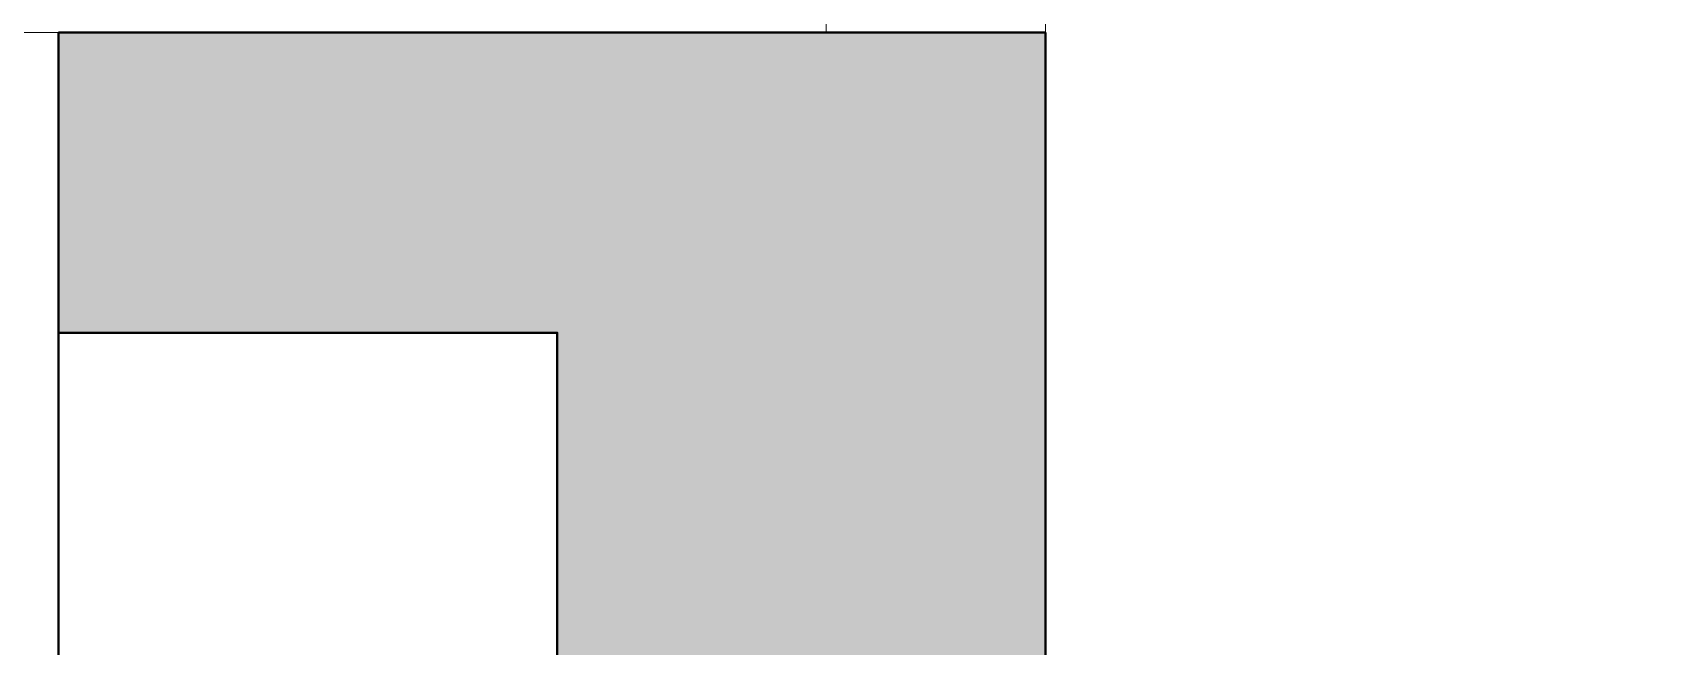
# Model space of a CAD drawing. Header units: millimetres. Extents: x 898 to 1196, y 229 to 443.
# Drawn here: x 1107.252 to 1107.989, y 342.153 to 342.434 of the extents above; entities that cross this region are included whole.
import ezdxf

# ---------------------------------------------------------------- set-up
doc = ezdxf.new("R2010")
doc.units = ezdxf.units.MM
doc.linetypes.add('HIDDEN2', pattern=[4.7625, 3.175, -1.5875])
for name, color, linetype, lineweight in [('p caché', 3, 'HIDDEN2', 20), ('p hachure', 253, 'Continuous', 15), ('p menuiserie', 5, 'Continuous', 20), ('p mur', 7, 'Continuous', 40)]:
    doc.layers.add(name, color=color, linetype=linetype, lineweight=lineweight)

# ---------------------------------------------------------------- blocks, each defined once
blk = doc.blocks.new('*U38')
at = {"layer": 'p menuiserie'}
for p, q in [((0.8, 0), (0, 0)), ((0.1, 0), (0.1, -0.1)), ((0.7, 0), (0.7, -0.1)), ((0.7, -0.04), (0.1, -0.04)), ((0.7, -0.06), (0.1, -0.06)), ((0.8, -0.1), (0, -0.1))]:
    blk.add_line(p, q, dxfattribs=at)

msp = doc.modelspace()

# ---------------------------------------------------------------- hatches: boundary and pattern name
at = {"layer": 'p hachure', "transparency": 33554559}
h = msp.add_hatch(color=256, dxfattribs=at)
h.dxf.hatch_style = 1
h.paths.add_polyline_path([(1107.26347, 342.43355), (1107.26347, 342.29654), (1107.4909, 342.29654), (1107.4909, 341.50277), (1107.26347, 341.50277), (1107.26347, 339.58355), (1108.06347, 339.58355), (1108.06347, 339.68355), (1107.61347, 339.68355), (1107.61347, 341.63355), (1108.31347, 341.63355), (1108.31347, 341.73355), (1107.71347, 341.73355), (1107.71347, 342.43355)])

# ---------------------------------------------------------------- linework, layer by layer
at = {"layer": 'p caché', "ltscale": 0.05}
msp.add_line((1107.26347, 342.43355), (1107.06347, 342.43355), dxfattribs=at)
at = {"layer": 'p mur'}
for p, q in [((1107.71347, 342.43355), (1107.26347, 342.43355)), ((1107.71347, 342.43355), (1107.71347, 341.73355)), ((1107.26347, 341.50277), (1107.26347, 342.29654))]:
    msp.add_line(p, q, dxfattribs=at)
msp.add_lwpolyline([(1107.26347, 342.43355), (1107.26347, 342.29654), (1107.4909, 342.29654), (1107.4909, 341.50277), (1107.26347, 341.50277), (1107.26347, 339.58355)], dxfattribs=at)

# ---------------------------------------------------------------- block references
at = {"layer": 'p menuiserie', "rotation": 269.9999999999999}
msp.add_blockref('*U38', (1107.71347, 343.23355), dxfattribs=at)

doc.saveas('drawing.dxf')
